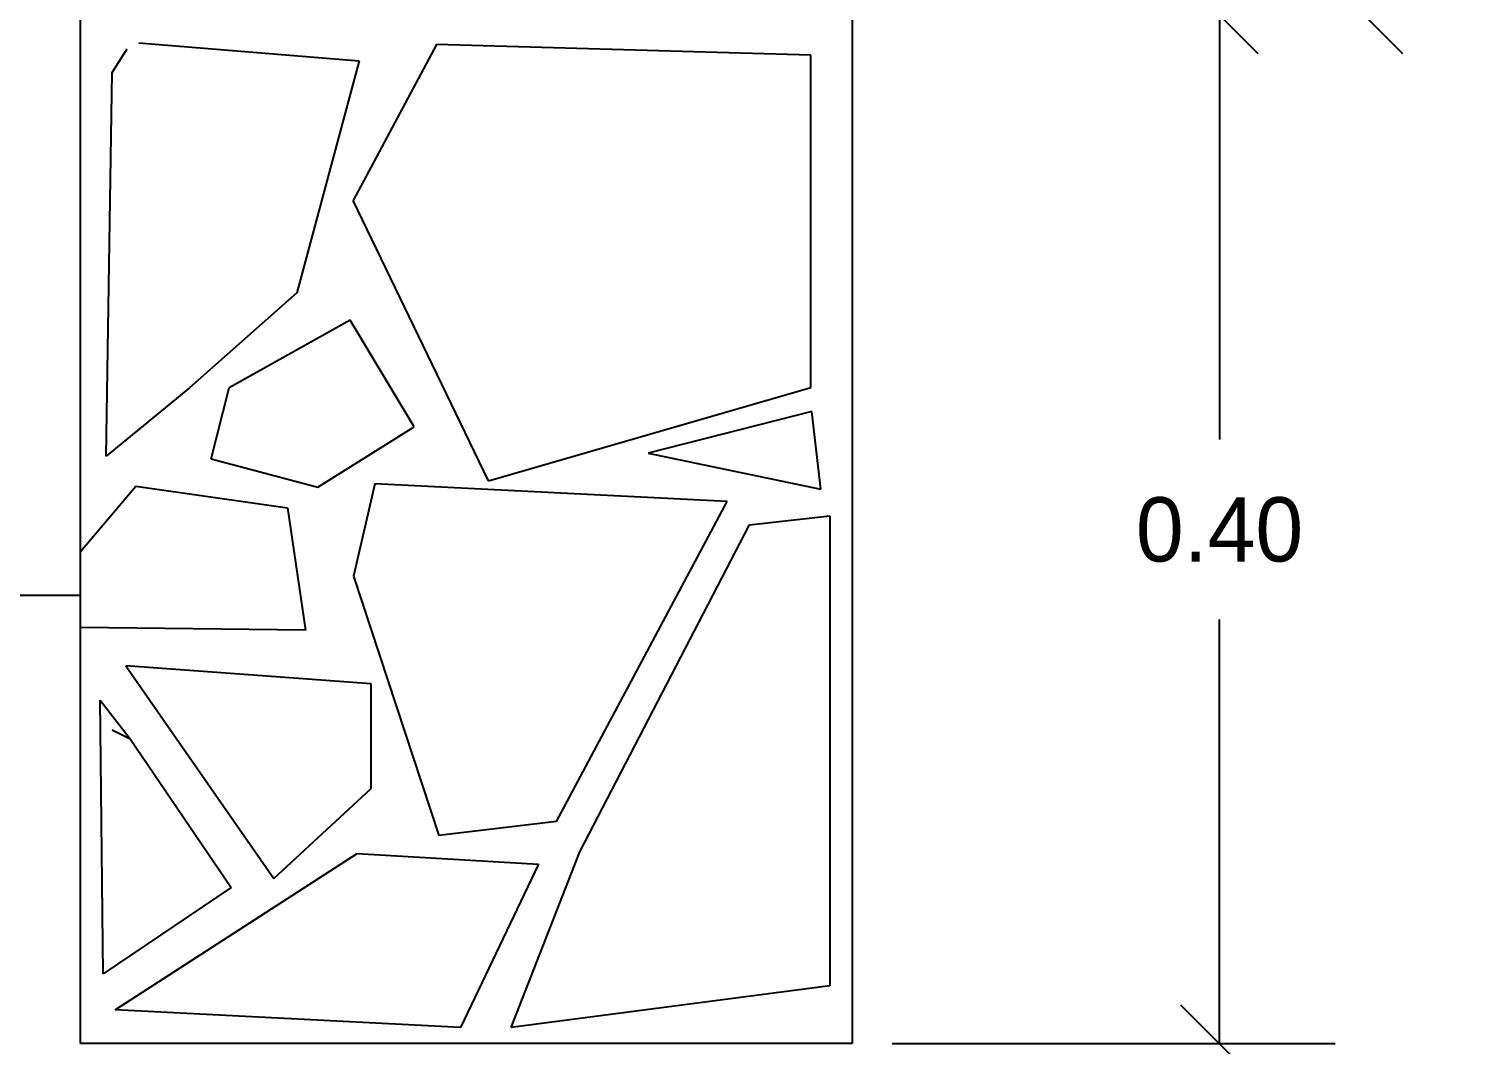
# Model space of a CAD drawing. Extents: x -52 to 126, y -84 to 6.
# Drawn here: x -14.336 to -12.079, y -12.735 to -11.154 of the extents above; entities that cross this region are included whole.
import ezdxf
from ezdxf.enums import TextEntityAlignment as Align

# ---------------------------------------------------------------- set-up
doc = ezdxf.new("R2010")
doc.units = 0
doc.header["$MEASUREMENT"] = 0
doc.layers.get('0').update_dxf_attribs({"linetype": 'CONTINUOUS'})
doc.layers.get('DEFPOINTS').update_dxf_attribs({"linetype": 'CONTINUOUS'})
for name, color, linetype in [('DIMENSIONES', 2, 'CONTINUOUS'), ('FLECHAS', 8, 'CONTINUOUS'), ('PAREDES', 7, 'CONTINUOUS'), ('PIEDRAS', 8, 'CONTINUOUS')]:
    doc.layers.add(name, color=color, linetype=linetype)
doc.styles.add('CITYBLUEPRINT', font='CIBT____.PFB', dxfattribs={"height": 0.2})
doc.dimstyles.get("Standard").update_dxf_attribs({"dimtxt": 0.18, "dimasz": 0.18, "dimexe": 0.18, "dimexo": 0.0625, "dimgap": 0.09, "dimtad": 0, "dimtih": 1, "dimtoh": 1, "dimzin": 0, "dimtxsty": 'CITYBLUEPRINT', "dimcen": 0.09, "dimazin": 3, "dimtfac": 1, "dimtofl": 0, "dimtmove": 0, "dimatfit": 3, "dimtolj": 1, "dimtzin": 0})

# ---------------------------------------------------------------- blocks, each defined once
blk = doc.blocks.new('*D62')
at = {"color": 0, "linetype": 'BYBLOCK'}
for p, q in [((-14.2557, -12.7954), (-14.2557, -13.1808)), ((-13.0557, -12.7954), (-13.0557, -13.1808)), ((-14.3157, -13.0608), (-14.1957, -12.9408)), ((-13.1157, -13.0608), (-12.9957, -12.9408)), ((-14.2557, -13.0008), (-13.879, -13.0008)), ((-13.0557, -13.0008), (-13.4323, -13.0008))]:
    blk.add_line(p, q, dxfattribs=at)
at = {"layer": 'DEFPOINTS', "color": 0, "linetype": 'BYBLOCK'}
for p in [(-14.2557, -12.7329), (-13.0557, -12.7329), (-13.0557, -13.0008)]:
    blk.add_point(p, dxfattribs=at)
at = {"color": 0, "linetype": 'BYBLOCK'}
blk.add_text('0.30', height=0.1, dxfattribs=at).set_placement((-13.6557, -13.0008), align=Align.MIDDLE_CENTER)
blk = doc.blocks.new('*D61')
at = {"color": 0, "linetype": 'BYBLOCK'}
for p, q in [((-12.1991, -10.1929), (-12.3191, -10.0729)), ((-12.9932, -10.1329), (-12.0791, -10.1329)), ((-12.2591, -10.1329), (-12.2591, -10.4929)), ((-12.2591, -11.1329), (-12.2591, -10.7729)), ((-12.1991, -11.1929), (-12.3191, -11.0729)), ((-12.9932, -11.1329), (-12.0791, -11.1329))]:
    blk.add_line(p, q, dxfattribs=at)
at = {"layer": 'DEFPOINTS', "color": 0, "linetype": 'BYBLOCK'}
for p in [(-13.0557, -10.1329), (-13.0557, -11.1329), (-12.2591, -11.1329)]:
    blk.add_point(p, dxfattribs=at)
at = {"color": 0, "linetype": 'BYBLOCK'}
blk.add_text('0.25', height=0.1, dxfattribs=at).set_placement((-12.2591, -10.6329), align=Align.MIDDLE_CENTER)
blk = doc.blocks.new('*D60')
at = {"color": 0, "linetype": 'BYBLOCK'}
for p, q in [((-12.4241, -11.1929), (-12.5441, -11.0729)), ((-12.9932, -11.1329), (-12.3041, -11.1329)), ((-12.4841, -11.1329), (-12.4841, -11.7929)), ((-12.4841, -12.7329), (-12.4841, -12.0729)), ((-12.4241, -12.7929), (-12.5441, -12.6729)), ((-12.9932, -12.7329), (-12.3041, -12.7329))]:
    blk.add_line(p, q, dxfattribs=at)
at = {"layer": 'DEFPOINTS', "color": 0, "linetype": 'BYBLOCK'}
for p in [(-13.0557, -11.1329), (-13.0557, -12.7329), (-12.4841, -12.7329)]:
    blk.add_point(p, dxfattribs=at)
at = {"color": 0, "linetype": 'BYBLOCK'}
blk.add_text('0.40', height=0.1, dxfattribs=at).set_placement((-12.4841, -11.9329), align=Align.MIDDLE_CENTER)

msp = doc.modelspace()

# ---------------------------------------------------------------- linework, layer by layer
at = {"layer": 'FLECHAS'}
msp.add_line((-14.9311, -12.0351), (-14.2557, -12.0351), dxfattribs=at)
at = {"layer": 'PAREDES'}
for p, q in [((-14.2557, -12.7329), (-14.2557, -11.1329)), ((-13.0557, -11.1329), (-13.0557, -12.7329)), ((-13.0557, -12.7329), (-14.2557, -12.7329))]:
    msp.add_line(p, q, dxfattribs=at)
at = {"layer": 'PIEDRAS'}
for p, q in [((-14.2064, -11.2222), (-14.1832, -11.1851)), ((-14.1647, -11.1759), (-13.822, -11.2037)), ((-13.7022, -11.1787), (-13.8315, -11.4211)), ((-13.12, -11.1949), (-13.7022, -11.1787)), ((-13.822, -11.2037), (-13.9192, -11.5646)), ((-13.12, -11.712), (-13.12, -11.1949)), ((-14.2156, -11.8192), (-14.2064, -11.2222)), ((-13.6213, -11.8575), (-13.8315, -11.4211)), ((-13.9192, -11.5646), (-14.086, -11.7127)), ((-13.8365, -11.6075), (-14.0246, -11.7126)), ((-13.7369, -11.7734), (-13.8365, -11.6075)), ((-14.086, -11.7127), (-14.2156, -11.8192)), ((-14.0523, -11.8232), (-14.0246, -11.7126)), ((-13.6213, -11.8575), (-13.12, -11.712)), ((-13.1181, -11.7497), (-13.3728, -11.8145)), ((-13.1042, -11.8701), (-13.1181, -11.7497)), ((-13.8863, -11.8674), (-13.7369, -11.7734)), ((-14.0523, -11.8232), (-13.8863, -11.8674)), ((-13.3728, -11.8145), (-13.1042, -11.8701)), ((-14.2557, -11.9671), (-14.1696, -11.8654)), ((-14.1696, -11.8654), (-13.9337, -11.8991)), ((-13.7977, -11.8619), (-13.8309, -12.0057)), ((-13.25, -11.8895), (-13.7977, -11.8619)), ((-13.5155, -12.3872), (-13.25, -11.8895)), ((-13.9337, -11.8991), (-13.9057, -12.0899)), ((-13.2153, -11.9256), (-13.0903, -11.9117)), ((-13.0903, -11.9117), (-13.0903, -12.6429)), ((-13.4793, -12.4347), (-13.2153, -11.9256)), ((-13.8309, -12.0057), (-13.6981, -12.4093)), ((-13.9057, -12.0899), (-14.2557, -12.0856)), ((-13.8035, -12.1731), (-14.1854, -12.145)), ((-14.1854, -12.145), (-13.9551, -12.4761)), ((-13.8035, -12.3358), (-13.8035, -12.1731)), ((-14.2249, -12.1987), (-14.1786, -12.2588)), ((-14.2203, -12.6244), (-14.2249, -12.1987)), ((-14.2064, -12.2449), (-14.1786, -12.2588)), ((-14.1786, -12.2588), (-14.0211, -12.4902)), ((-13.9551, -12.4761), (-13.8035, -12.3358)), ((-13.5155, -12.3872), (-13.6981, -12.4093)), ((-14.2017, -12.6802), (-13.8254, -12.4369)), ((-13.8254, -12.4369), (-13.5432, -12.4535)), ((-13.5432, -12.4535), (-13.6649, -12.7079)), ((-13.5858, -12.7077), (-13.4793, -12.4347)), ((-14.0211, -12.4902), (-14.2203, -12.6244)), ((-13.0903, -12.6429), (-13.5858, -12.7077)), ((-13.6649, -12.7079), (-14.2017, -12.6802))]:
    msp.add_line(p, q, dxfattribs=at)

# ---------------------------------------------------------------- dimensions: what is measured, and where the dimension line sits
at = {"layer": 'DIMENSIONES'}
for base, p1, p2, text, picture, middle in [((-12.2591, -11.1329), (-13.0557, -10.1329), (-13.0557, -11.1329), '0.25', '*D61', (-12.2591, -10.6329)), ((-12.4841, -12.7329), (-13.0557, -11.1329), (-13.0557, -12.7329), '0.40', '*D60', (-12.4841, -11.9329))]:
    dim = msp.add_linear_dim(base=base, p1=p1, p2=p2, angle=90, text=text, dimstyle='Standard', dxfattribs=at)
    dim.commit()
    dim.dimension.update_dxf_attribs({"geometry": picture, "text_midpoint": middle})
dim = msp.add_linear_dim(base=(-13.0557, -13.0008), p1=(-14.2557, -12.7329), p2=(-13.0557, -12.7329), text='0.30', dimstyle='Standard', dxfattribs=at)
dim.commit()
dim.dimension.update_dxf_attribs({"geometry": '*D62', "text_midpoint": (-13.6557, -13.0008)})

doc.saveas('drawing.dxf')
